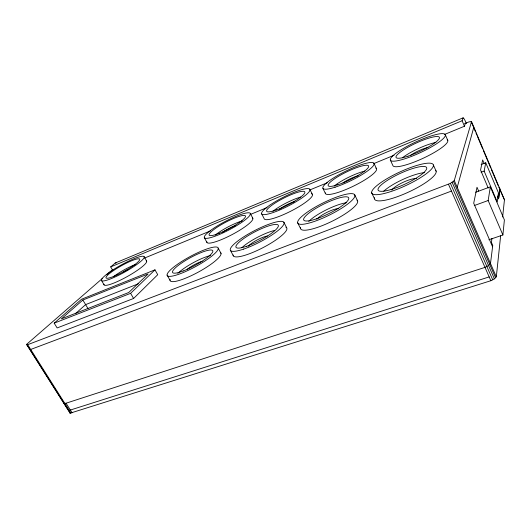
<?xml version="1.0" encoding="UTF-8"?>
<svg xmlns="http://www.w3.org/2000/svg" width="531" height="531" viewBox="0 0 531 531"><rect width="100%" height="100%" fill="white"/><g stroke="black" fill="none" stroke-linecap="round" stroke-linejoin="round"><path stroke-width="0.8" d="M488.845 239.773L502.89 235.001L504.39 219.914L490.352 186.826L475.683 192.255M102.523 278.337L26.61 344.353L70.185 413.171L490.856 280.713L494.381 278.861L496.312 276.83L500.64 235.85M502.631 217.006L504.45 199.795L471.541 121.659L469.132 121.831L464.618 123.584M491.958 238.379L491.434 242.408L492.755 245.461L490.485 263.509L488.527 265.513L484.989 267.378L64.921 403.573L64.125 403.646L63.7 402.963L64.151 403.633L66.05 403.208L72.097 412.766M502.89 235.001L488.162 200.512L490.352 186.826M485.752 162.771L498.43 192.799L497.242 201.966L484.146 171.082L485.752 162.771L481.126 164.55M471.541 121.659L454.27 180.54L450.427 183.361L28.76 344.274L26.55 344.719M457.224 187.317L473.838 127.115M444.553 134.443L464.459 126.239L465.408 123.265M464.459 126.239L462.123 120.743L463.112 117.829A6.77 1.115 69 0 1 465.78 122.09L466.404 123.57M133.593 298.475L157.727 274.713L154.972 269.841L81.595 299.219L54.189 323.153L57.142 327.946L133.593 298.475L130.613 293.338L154.972 269.841M75.86 313.323L85.617 304.615L138.604 283.687M82.856 300.015L61.344 318.892L128.728 292.521L148.116 273.956L82.856 300.015L87.973 308.538M106.91 274.527L112.804 269.562M112.698 270.332L110.7 266.894L115.2 263.037L463.112 117.829M110.7 266.894L462.123 120.743M144.485 258.086L210.316 230.958M250.121 214.557L266.96 207.614M309.832 189.952L327.435 182.697M373.366 163.774L394.035 155.258M54.189 323.153L130.613 293.338M481.093 172.25L484.146 171.082M30.698 349.458L451.469 191.067M474.256 205.557L488.162 200.512M489.19 276.91L69.269 410.39M499.432 188.598L499.863 188.903L498.596 198.952L497.739 196.935M504.45 199.795L500.348 190.775M64.948 403.56L70.988 413.111M27.678 344.679L64.921 403.573M26.915 344.831L70.185 413.171M101.501 280.468L104.056 284.822M144.186 256.738A24.419 3.949 -29.1 0 1 113.634 277.607A24.419 3.949 -29.1 0 1 110.68 271.414A24.419 3.949 -29.1 0 1 144.186 256.738L146.649 261.093M167.112 275.131L170.039 280.328M204.369 237.689L206.931 242.428M218.221 248.183A28.946 5.715 -28.5 0 1 180.879 273.492A28.946 5.715 -28.5 0 1 178.907 263.316A28.946 5.715 -28.5 0 1 218.221 248.183L221.042 253.426M230.461 250.413L233.381 255.902M250.333 213.475A25.979 4.646 -27.8 0 1 217.637 235.22A25.979 4.646 -27.8 0 1 214.059 228.011A25.979 4.646 -27.8 0 1 250.333 213.475L252.809 218.254M261.557 213.588L264.106 218.546A27.028 5.204 -26.9 0 0 292.561 210.263A27.028 5.204 -26.9 0 0 311.332 193.656M283.866 222.243L286.68 227.786M297.738 222.92L300.632 228.695M310.024 189.633A27.081 5.025 -26.9 0 1 274.348 212.115A27.081 5.025 -26.9 0 1 273 203.061A27.081 5.025 -26.9 0 1 310.024 189.633L312.507 194.678M322.954 188.445L325.49 193.656M354.794 194.983A31.767 6.843 -26.3 0 1 314.319 221.454A31.767 6.843 -26.3 0 1 309.719 210.502A31.767 6.843 -26.3 0 1 354.794 194.983L357.595 200.871M371.68 192.78L374.541 198.873M373.977 163.276L376.433 168.579M390.358 160.037L392.86 165.513A30.194 5.994 -24.8 0 0 424.209 157.76A30.194 5.994 -24.8 0 0 447.221 139.733M433.362 164.968A33.878 7.421 -24.9 0 1 388.559 192.295A33.878 7.421 -24.9 0 1 385.665 179.478A33.878 7.421 -24.9 0 1 433.362 164.968L436.143 171.254M448.489 184.284L490.856 280.713M453.461 181.396L495.609 277.819M452.14 182.365L494.381 278.861M450.427 183.361L492.741 279.864M454.27 180.54L496.312 276.83M492.582 246.815L473.705 203.22L477.004 187.264L478.637 191.06M445.336 134.781A30.254 5.788 -24.9 0 1 405.75 158.49A30.254 5.788 -24.9 0 1 402.458 148.965A30.254 5.788 -24.9 0 1 445.336 134.781L447.772 140.41M488.221 188.04L480.562 170.026L482.646 159.944L484.252 163.734M471.15 121.486L475.325 131.403M475.968 132.929L476.931 135.219M477.575 136.739L482.712 148.945M483.356 150.472L490.744 168.015M491.387 169.542L498.131 185.558M498.775 187.085L499.857 188.91L498.722 197.95L497.866 195.939M69.734 412.454L69.753 412.945M115.2 263.037A5.37 3.213 66.3 0 1 116.223 263.051M383.767 191.2A26.676 6.06 -24.8 0 1 424.521 172.615M435.586 170.318A33.798 7.68 -24.8 0 1 407.018 192.78A33.798 7.68 -24.8 0 1 374.627 197.678M113.355 276.744A19.242 3.232 -29.2 0 1 135.79 264.372M146.198 260.694A24.38 4.095 -29.2 0 1 127.221 276.578A24.38 4.095 -29.2 0 1 103.99 284.204M215.181 235.14A20.47 3.797 -27.8 0 1 242.196 220.909M252.291 217.776A25.933 4.812 -27.8 0 1 232.06 234.609A25.933 4.812 -27.8 0 1 206.838 241.724M177.852 273.365A22.8 4.673 -28.6 0 1 210.508 255.55M220.624 252.716A28.886 5.921 -28.6 0 1 196.749 272.947A28.886 5.921 -28.6 0 1 170.119 279.352M272.98 211.199A21.333 4.102 -26.9 0 1 300.719 197.047M308.763 221.4A25.017 5.589 -26.3 0 1 346.444 202.736M356.932 200.101A31.701 7.082 -26.3 0 1 331.789 221.394A31.701 7.082 -26.3 0 1 300.559 227.64M241.884 247.658A23.789 5.131 -27.5 0 1 274.421 230.494M285.897 227.182A30.141 6.505 -27.5 0 1 263.734 247.267A30.141 6.505 -27.5 0 1 233.142 255.013M402.372 157.807A23.829 4.733 -24.8 0 1 435.918 142.434M334.238 185.996A22.415 4.414 -25.9 0 1 364.87 171.075M375.756 168.048A28.402 5.595 -25.9 0 1 354.091 185.817A28.402 5.595 -25.9 0 1 325.304 192.886M342.993 182.91A11.954 2.356 -25.9 0 1 358.106 175.788M279.193 209.539A11.377 2.19 -26.9 0 1 294.546 201.647M222.336 232.498A10.919 2.024 -27.8 0 1 235.266 225.715M317.027 219.077A13.341 2.98 -26.3 0 1 327.189 212.247A13.341 2.98 -26.3 0 1 338.599 208.537M187.177 269.343A12.167 2.496 -28.6 0 1 202.178 261.298M410.436 155.41A12.704 2.522 -24.8 0 1 427.993 147.518M391.858 190.118A14.218 3.232 -24.8 0 1 403.275 182.252A14.218 3.232 -24.8 0 1 416.676 178.628M248.249 246.265A12.678 2.735 -27.5 0 1 267.412 235.976M123.298 272.038A10.262 1.726 -29.2 0 1 127.898 269.582M391.174 189.474A26.736 5.854 -24.9 0 0 426.725 167.896A26.736 5.854 -24.9 0 0 389.25 179.199A26.736 5.854 -24.9 0 0 391.174 189.474M115.492 275.682A19.275 3.12 -29.1 0 0 139.713 259.194A19.275 3.12 -29.1 0 0 113.342 270.697A19.275 3.12 -29.1 0 0 115.492 275.682M219.549 233.182A20.503 3.664 -27.8 0 0 245.475 215.991A20.503 3.664 -27.8 0 0 216.94 227.374A20.503 3.664 -27.8 0 0 219.549 233.182M183.222 270.969A22.846 4.513 -28.5 0 0 212.838 250.977A22.846 4.513 -28.5 0 0 181.927 262.799A22.846 4.513 -28.5 0 0 183.222 270.969M276.591 209.898A21.373 3.963 -26.9 0 0 304.874 192.142A21.373 3.963 -26.9 0 0 275.762 202.636A21.373 3.963 -26.9 0 0 276.591 209.898M316.576 218.812A25.076 5.403 -26.3 0 0 348.714 197.904A25.076 5.403 -26.3 0 0 313.27 210.017A25.076 5.403 -26.3 0 0 316.576 218.812M246.284 246.384A23.835 4.958 -27.5 0 0 278.397 225.861A23.835 4.958 -27.5 0 0 246.703 236.554A23.835 4.958 -27.5 0 0 246.284 246.384M243.616 249.105A30.201 6.286 -27.5 0 0 284.118 223.106A30.201 6.286 -27.5 0 0 243.782 236.826A30.201 6.286 -27.5 0 0 243.616 249.105M408.034 156.174A23.882 4.567 -24.9 0 0 439.429 137.443A23.882 4.567 -24.9 0 0 405.717 148.527A23.882 4.567 -24.9 0 0 408.034 156.174M337.729 184.801A22.461 4.261 -26 0 0 368.653 166.522A22.461 4.261 -26 0 0 338.771 176.139A22.461 4.261 -26 0 0 337.729 184.801M335.127 187.184A28.455 5.403 -26 0 0 374.149 164.033A28.455 5.403 -26 0 0 336.123 176.358A28.455 5.403 -26 0 0 335.127 187.184"/></g></svg>
